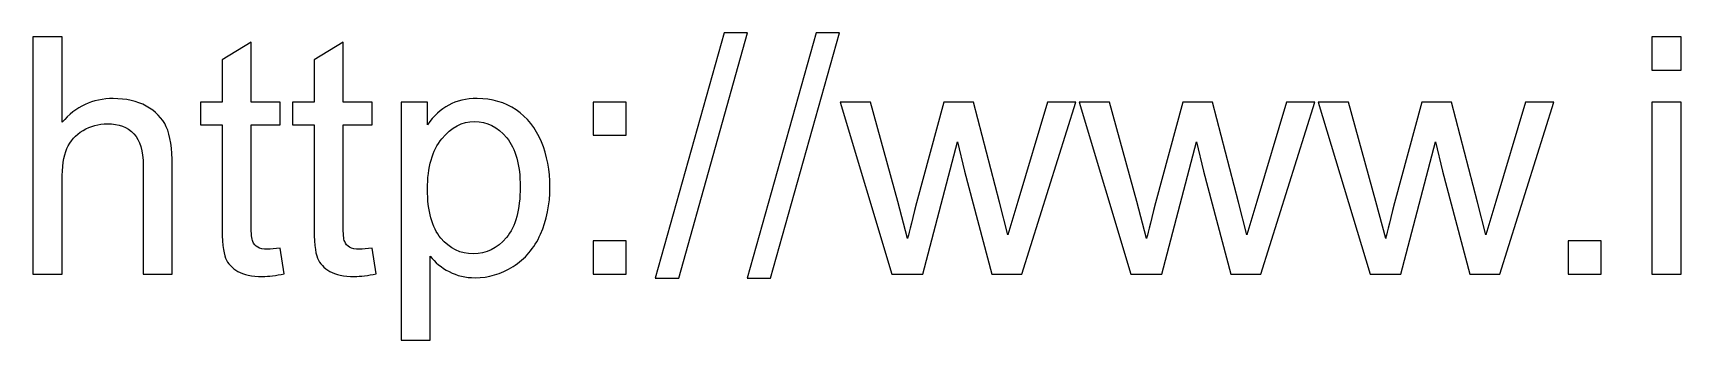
# Model space of a CAD drawing. Header units: centimetres. Extents: x -62 to 62, y -37 to 37.
# Drawn here: x -8.23 to 7.62, y -36.92 to -33.97 of the extents above; entities that cross this region are included whole.
import ezdxf

# ---------------------------------------------------------------- set-up
doc = ezdxf.new("R2010")
doc.units = ezdxf.units.CM
doc.header["$MEASUREMENT"] = 0
doc.layers.add('layer 1', color=7, linetype='Continuous')

msp = doc.modelspace()

# ---------------------------------------------------------------- linework, layer by layer
at = {"layer": 'layer 1', "color": 250}
for points, knots in [([(-8.22607, -36.28313), (-8.22607, -36.28313), (-8.22607, -34.00497), (-8.22607, -34.00497), (-8.22607, -34.00497), (-8.22607, -34.00497), (-7.94607, -34.00497), (-7.94607, -34.00497), (-7.94607, -34.00497), (-7.94607, -34.00497), (-7.94607, -34.82481), (-7.94607, -34.82481), (-7.94607, -34.82481), (-7.81615, -34.67261), (-7.65229, -34.59678), (-7.45396, -34.59678), (-7.45396, -34.59678), (-7.33252, -34.59678), (-7.22699, -34.62064), (-7.13684, -34.6689), (-7.13684, -34.6689), (-7.04722, -34.71716), (-6.98305, -34.78345), (-6.94434, -34.86829), (-6.94434, -34.86829), (-6.90563, -34.95314), (-6.88654, -35.0767), (-6.88654, -35.23791), (-6.88654, -35.23791), (-6.88654, -35.23791), (-6.88654, -36.28313), (-6.88654, -36.28313), (-6.88654, -36.28313), (-6.88654, -36.28313), (-7.16654, -36.28313), (-7.16654, -36.28313), (-7.16654, -36.28313), (-7.16654, -36.28313), (-7.16654, -35.23897), (-7.16654, -35.23897), (-7.16654, -35.23897), (-7.16654, -35.0995), (-7.19676, -34.99769), (-7.25669, -34.93405), (-7.25669, -34.93405), (-7.31714, -34.87042), (-7.40199, -34.8386), (-7.51229, -34.8386), (-7.51229, -34.8386), (-7.59449, -34.8386), (-7.67191, -34.85981), (-7.74456, -34.90276), (-7.74456, -34.90276), (-7.81721, -34.94572), (-7.86865, -35.00405), (-7.89994, -35.07776), (-7.89994, -35.07776), (-7.9307, -35.15094), (-7.94607, -35.25223), (-7.94607, -35.38162), (-7.94607, -35.38162), (-7.94607, -35.38162), (-7.94607, -36.28313), (-7.94607, -36.28313), (-7.94607, -36.28313), (-7.94607, -36.28313), (-8.22607, -36.28313), (-8.22607, -36.28313)], [0, 0, 0, 0, 0.05555556, 0.05555556, 0.05555556, 0.05555556, 0.11111111, 0.11111111, 0.11111111, 0.11111111, 0.16666667, 0.16666667, 0.16666667, 0.16666667, 0.22222222, 0.22222222, 0.22222222, 0.22222222, 0.27777778, 0.27777778, 0.27777778, 0.27777778, 0.33333333, 0.33333333, 0.33333333, 0.33333333, 0.38888889, 0.38888889, 0.38888889, 0.38888889, 0.44444444, 0.44444444, 0.44444444, 0.44444444, 0.5, 0.5, 0.5, 0.5, 0.55555556, 0.55555556, 0.55555556, 0.55555556, 0.61111111, 0.61111111, 0.61111111, 0.61111111, 0.66666667, 0.66666667, 0.66666667, 0.66666667, 0.72222222, 0.72222222, 0.72222222, 0.72222222, 0.77777778, 0.77777778, 0.77777778, 0.77777778, 0.83333333, 0.83333333, 0.83333333, 0.83333333, 0.88888889, 0.88888889, 0.88888889, 0.88888889, 1, 1, 1, 1]), ([(-5.84874, -36.03336), (-5.84874, -36.03336), (-5.81056, -36.28048), (-5.81056, -36.28048), (-5.81056, -36.28048), (-5.88904, -36.29692), (-5.95957, -36.3054), (-6.02109, -36.3054), (-6.02109, -36.3054), (-6.12237, -36.3054), (-6.20086, -36.28949), (-6.25707, -36.25715), (-6.25707, -36.25715), (-6.31275, -36.2248), (-6.35199, -36.1829), (-6.3748, -36.1304), (-6.3748, -36.1304), (-6.3976, -36.0779), (-6.40874, -35.9676), (-6.40874, -35.7995), (-6.40874, -35.7995), (-6.40874, -35.7995), (-6.40874, -34.84814), (-6.40874, -34.84814), (-6.40874, -34.84814), (-6.40874, -34.84814), (-6.61555, -34.84814), (-6.61555, -34.84814), (-6.61555, -34.84814), (-6.61555, -34.84814), (-6.61555, -34.63178), (-6.61555, -34.63178), (-6.61555, -34.63178), (-6.61555, -34.63178), (-6.40874, -34.63178), (-6.40874, -34.63178), (-6.40874, -34.63178), (-6.40874, -34.63178), (-6.40874, -34.22345), (-6.40874, -34.22345), (-6.40874, -34.22345), (-6.40874, -34.22345), (-6.12874, -34.05535), (-6.12874, -34.05535), (-6.12874, -34.05535), (-6.12874, -34.05535), (-6.12874, -34.63178), (-6.12874, -34.63178), (-6.12874, -34.63178), (-6.12874, -34.63178), (-5.84874, -34.63178), (-5.84874, -34.63178), (-5.84874, -34.63178), (-5.84874, -34.63178), (-5.84874, -34.84814), (-5.84874, -34.84814), (-5.84874, -34.84814), (-5.84874, -34.84814), (-6.12874, -34.84814), (-6.12874, -34.84814), (-6.12874, -34.84814), (-6.12874, -34.84814), (-6.12874, -35.81541), (-6.12874, -35.81541), (-6.12874, -35.81541), (-6.12874, -35.89548), (-6.12396, -35.94692), (-6.11389, -35.96972), (-6.11389, -35.96972), (-6.10434, -35.99253), (-6.08843, -36.01056), (-6.06616, -36.02434), (-6.06616, -36.02434), (-6.04389, -36.0376), (-6.01207, -36.0445), (-5.97071, -36.0445), (-5.97071, -36.0445), (-5.93995, -36.0445), (-5.89912, -36.04078), (-5.84874, -36.03336)], [0, 0, 0, 0, 0.04761905, 0.04761905, 0.04761905, 0.04761905, 0.0952381, 0.0952381, 0.0952381, 0.0952381, 0.14285714, 0.14285714, 0.14285714, 0.14285714, 0.19047619, 0.19047619, 0.19047619, 0.19047619, 0.23809524, 0.23809524, 0.23809524, 0.23809524, 0.28571429, 0.28571429, 0.28571429, 0.28571429, 0.33333333, 0.33333333, 0.33333333, 0.33333333, 0.38095238, 0.38095238, 0.38095238, 0.38095238, 0.42857143, 0.42857143, 0.42857143, 0.42857143, 0.47619048, 0.47619048, 0.47619048, 0.47619048, 0.52380952, 0.52380952, 0.52380952, 0.52380952, 0.57142857, 0.57142857, 0.57142857, 0.57142857, 0.61904762, 0.61904762, 0.61904762, 0.61904762, 0.66666667, 0.66666667, 0.66666667, 0.66666667, 0.71428571, 0.71428571, 0.71428571, 0.71428571, 0.76190476, 0.76190476, 0.76190476, 0.76190476, 0.80952381, 0.80952381, 0.80952381, 0.80952381, 0.85714286, 0.85714286, 0.85714286, 0.85714286, 0.9047619, 0.9047619, 0.9047619, 0.9047619, 1, 1, 1, 1]), ([(-4.96473, -36.03336), (-4.96473, -36.03336), (-4.92655, -36.28048), (-4.92655, -36.28048), (-4.92655, -36.28048), (-5.00503, -36.29692), (-5.07556, -36.3054), (-5.13708, -36.3054), (-5.13708, -36.3054), (-5.23836, -36.3054), (-5.31685, -36.28949), (-5.37306, -36.25715), (-5.37306, -36.25715), (-5.42874, -36.2248), (-5.46798, -36.1829), (-5.49079, -36.1304), (-5.49079, -36.1304), (-5.51359, -36.0779), (-5.52473, -35.9676), (-5.52473, -35.7995), (-5.52473, -35.7995), (-5.52473, -35.7995), (-5.52473, -34.84814), (-5.52473, -34.84814), (-5.52473, -34.84814), (-5.52473, -34.84814), (-5.73154, -34.84814), (-5.73154, -34.84814), (-5.73154, -34.84814), (-5.73154, -34.84814), (-5.73154, -34.63178), (-5.73154, -34.63178), (-5.73154, -34.63178), (-5.73154, -34.63178), (-5.52473, -34.63178), (-5.52473, -34.63178), (-5.52473, -34.63178), (-5.52473, -34.63178), (-5.52473, -34.22345), (-5.52473, -34.22345), (-5.52473, -34.22345), (-5.52473, -34.22345), (-5.24473, -34.05535), (-5.24473, -34.05535), (-5.24473, -34.05535), (-5.24473, -34.05535), (-5.24473, -34.63178), (-5.24473, -34.63178), (-5.24473, -34.63178), (-5.24473, -34.63178), (-4.96473, -34.63178), (-4.96473, -34.63178), (-4.96473, -34.63178), (-4.96473, -34.63178), (-4.96473, -34.84814), (-4.96473, -34.84814), (-4.96473, -34.84814), (-4.96473, -34.84814), (-5.24473, -34.84814), (-5.24473, -34.84814), (-5.24473, -34.84814), (-5.24473, -34.84814), (-5.24473, -35.81541), (-5.24473, -35.81541), (-5.24473, -35.81541), (-5.24473, -35.89548), (-5.23995, -35.94692), (-5.22988, -35.96972), (-5.22988, -35.96972), (-5.22033, -35.99253), (-5.20442, -36.01056), (-5.18215, -36.02434), (-5.18215, -36.02434), (-5.15988, -36.0376), (-5.12806, -36.0445), (-5.0867, -36.0445), (-5.0867, -36.0445), (-5.05594, -36.0445), (-5.01511, -36.04078), (-4.96473, -36.03336)], [0, 0, 0, 0, 0.04761905, 0.04761905, 0.04761905, 0.04761905, 0.0952381, 0.0952381, 0.0952381, 0.0952381, 0.14285714, 0.14285714, 0.14285714, 0.14285714, 0.19047619, 0.19047619, 0.19047619, 0.19047619, 0.23809524, 0.23809524, 0.23809524, 0.23809524, 0.28571429, 0.28571429, 0.28571429, 0.28571429, 0.33333333, 0.33333333, 0.33333333, 0.33333333, 0.38095238, 0.38095238, 0.38095238, 0.38095238, 0.42857143, 0.42857143, 0.42857143, 0.42857143, 0.47619048, 0.47619048, 0.47619048, 0.47619048, 0.52380952, 0.52380952, 0.52380952, 0.52380952, 0.57142857, 0.57142857, 0.57142857, 0.57142857, 0.61904762, 0.61904762, 0.61904762, 0.61904762, 0.66666667, 0.66666667, 0.66666667, 0.66666667, 0.71428571, 0.71428571, 0.71428571, 0.71428571, 0.76190476, 0.76190476, 0.76190476, 0.76190476, 0.80952381, 0.80952381, 0.80952381, 0.80952381, 0.85714286, 0.85714286, 0.85714286, 0.85714286, 0.9047619, 0.9047619, 0.9047619, 0.9047619, 1, 1, 1, 1]), ([(-2.24482, -36.32131), (-2.24482, -36.32131), (-1.58301, -33.96679), (-1.58301, -33.96679), (-1.58301, -33.96679), (-1.58301, -33.96679), (-1.35763, -33.96679), (-1.35763, -33.96679), (-1.35763, -33.96679), (-1.35763, -33.96679), (-2.01944, -36.32131), (-2.01944, -36.32131), (-2.01944, -36.32131), (-2.01944, -36.32131), (-2.24482, -36.32131), (-2.24482, -36.32131)], [0, 0, 0, 0, 0.2, 0.2, 0.2, 0.2, 0.4, 0.4, 0.4, 0.4, 0.6, 0.6, 0.6, 0.6, 1, 1, 1, 1]), ([(-1.36081, -36.32131), (-1.36081, -36.32131), (-0.699, -33.96679), (-0.699, -33.96679), (-0.699, -33.96679), (-0.699, -33.96679), (-0.47362, -33.96679), (-0.47362, -33.96679), (-0.47362, -33.96679), (-0.47362, -33.96679), (-1.13543, -36.32131), (-1.13543, -36.32131), (-1.13543, -36.32131), (-1.13543, -36.32131), (-1.36081, -36.32131), (-1.36081, -36.32131)], [0, 0, 0, 0, 0.2, 0.2, 0.2, 0.2, 0.4, 0.4, 0.4, 0.4, 0.6, 0.6, 0.6, 0.6, 1, 1, 1, 1]), ([(7.33502, -34.32315), (7.33502, -34.32315), (7.33502, -34.00497), (7.33502, -34.00497), (7.33502, -34.00497), (7.33502, -34.00497), (7.61502, -34.00497), (7.61502, -34.00497), (7.61502, -34.00497), (7.61502, -34.00497), (7.61502, -34.32315), (7.61502, -34.32315), (7.61502, -34.32315), (7.61502, -34.32315), (7.33502, -34.32315), (7.33502, -34.32315)], [0, 0, 0, 0, 0.2, 0.2, 0.2, 0.2, 0.4, 0.4, 0.4, 0.4, 0.6, 0.6, 0.6, 0.6, 1, 1, 1, 1]), ([(-4.68844, -36.91631), (-4.68844, -36.91631), (-4.68844, -34.63178), (-4.68844, -34.63178), (-4.68844, -34.63178), (-4.68844, -34.63178), (-4.4339, -34.63178), (-4.4339, -34.63178), (-4.4339, -34.63178), (-4.4339, -34.63178), (-4.4339, -34.84867), (-4.4339, -34.84867), (-4.4339, -34.84867), (-4.37397, -34.76489), (-4.3061, -34.70178), (-4.23026, -34.65989), (-4.23026, -34.65989), (-4.15496, -34.61799), (-4.06322, -34.59678), (-3.95557, -34.59678), (-3.95557, -34.59678), (-3.81451, -34.59678), (-3.69042, -34.63284), (-3.58277, -34.70549), (-3.58277, -34.70549), (-3.47512, -34.77761), (-3.39398, -34.87996), (-3.33883, -35.01147), (-3.33883, -35.01147), (-3.28421, -35.14352), (-3.25664, -35.28776), (-3.25664, -35.44526), (-3.25664, -35.44526), (-3.25664, -35.61336), (-3.28686, -35.76503), (-3.34732, -35.90025), (-3.34732, -35.90025), (-3.40777, -36.03495), (-3.4958, -36.13836), (-3.61141, -36.21048), (-3.61141, -36.21048), (-3.72648, -36.28207), (-3.84792, -36.31813), (-3.97519, -36.31813), (-3.97519, -36.31813), (-4.06852, -36.31813), (-4.15231, -36.29851), (-4.22602, -36.25927), (-4.22602, -36.25927), (-4.30026, -36.22002), (-4.36072, -36.17071), (-4.40844, -36.11078), (-4.40844, -36.11078), (-4.40844, -36.11078), (-4.40844, -36.91631), (-4.40844, -36.91631), (-4.40844, -36.91631), (-4.40844, -36.91631), (-4.68844, -36.91631), (-4.68844, -36.91631)], [0, 0, 0, 0, 0.0625, 0.0625, 0.0625, 0.0625, 0.125, 0.125, 0.125, 0.125, 0.1875, 0.1875, 0.1875, 0.1875, 0.25, 0.25, 0.25, 0.25, 0.3125, 0.3125, 0.3125, 0.3125, 0.375, 0.375, 0.375, 0.375, 0.4375, 0.4375, 0.4375, 0.4375, 0.5, 0.5, 0.5, 0.5, 0.5625, 0.5625, 0.5625, 0.5625, 0.625, 0.625, 0.625, 0.625, 0.6875, 0.6875, 0.6875, 0.6875, 0.75, 0.75, 0.75, 0.75, 0.8125, 0.8125, 0.8125, 0.8125, 0.875, 0.875, 0.875, 0.875, 1, 1, 1, 1]), ([(-2.84247, -34.94996), (-2.84247, -34.94996), (-2.84247, -34.63178), (-2.84247, -34.63178), (-2.84247, -34.63178), (-2.84247, -34.63178), (-2.52429, -34.63178), (-2.52429, -34.63178), (-2.52429, -34.63178), (-2.52429, -34.63178), (-2.52429, -34.94996), (-2.52429, -34.94996), (-2.52429, -34.94996), (-2.52429, -34.94996), (-2.84247, -34.94996), (-2.84247, -34.94996)], [0, 0, 0, 0, 0.2, 0.2, 0.2, 0.2, 0.4, 0.4, 0.4, 0.4, 0.6, 0.6, 0.6, 0.6, 1, 1, 1, 1]), ([(0.03017, -36.28313), (0.03017, -36.28313), (-0.46885, -34.63178), (-0.46885, -34.63178), (-0.46885, -34.63178), (-0.46885, -34.63178), (-0.17612, -34.63178), (-0.17612, -34.63178), (-0.17612, -34.63178), (-0.17612, -34.63178), (0.08744, -35.58473), (0.08744, -35.58473), (0.08744, -35.58473), (0.08744, -35.58473), (0.18077, -35.9395), (0.18077, -35.9395), (0.18077, -35.9395), (0.18448, -35.922), (0.21312, -35.80851), (0.26615, -35.59905), (0.26615, -35.59905), (0.26615, -35.59905), (0.52759, -34.63178), (0.52759, -34.63178), (0.52759, -34.63178), (0.52759, -34.63178), (0.81448, -34.63178), (0.81448, -34.63178), (0.81448, -34.63178), (0.81448, -34.63178), (1.06319, -35.59056), (1.06319, -35.59056), (1.06319, -35.59056), (1.06319, -35.59056), (1.14432, -35.90503), (1.14432, -35.90503), (1.14432, -35.90503), (1.14432, -35.90503), (1.23925, -35.58632), (1.23925, -35.58632), (1.23925, -35.58632), (1.23925, -35.58632), (1.52455, -34.63178), (1.52455, -34.63178), (1.52455, -34.63178), (1.52455, -34.63178), (1.79659, -34.63178), (1.79659, -34.63178), (1.79659, -34.63178), (1.79659, -34.63178), (1.27849, -36.28313), (1.27849, -36.28313), (1.27849, -36.28313), (1.27849, -36.28313), (0.98894, -36.28313), (0.98894, -36.28313), (0.98894, -36.28313), (0.98894, -36.28313), (0.72698, -35.29518), (0.72698, -35.29518), (0.72698, -35.29518), (0.72698, -35.29518), (0.66069, -35.01254), (0.66069, -35.01254), (0.66069, -35.01254), (0.66069, -35.01254), (0.3266, -36.28313), (0.3266, -36.28313), (0.3266, -36.28313), (0.3266, -36.28313), (0.03017, -36.28313), (0.03017, -36.28313)], [0, 0, 0, 0, 0.05263158, 0.05263158, 0.05263158, 0.05263158, 0.10526316, 0.10526316, 0.10526316, 0.10526316, 0.15789474, 0.15789474, 0.15789474, 0.15789474, 0.21052632, 0.21052632, 0.21052632, 0.21052632, 0.26315789, 0.26315789, 0.26315789, 0.26315789, 0.31578947, 0.31578947, 0.31578947, 0.31578947, 0.36842105, 0.36842105, 0.36842105, 0.36842105, 0.42105263, 0.42105263, 0.42105263, 0.42105263, 0.47368421, 0.47368421, 0.47368421, 0.47368421, 0.52631579, 0.52631579, 0.52631579, 0.52631579, 0.57894737, 0.57894737, 0.57894737, 0.57894737, 0.63157895, 0.63157895, 0.63157895, 0.63157895, 0.68421053, 0.68421053, 0.68421053, 0.68421053, 0.73684211, 0.73684211, 0.73684211, 0.73684211, 0.78947368, 0.78947368, 0.78947368, 0.78947368, 0.84210526, 0.84210526, 0.84210526, 0.84210526, 0.89473684, 0.89473684, 0.89473684, 0.89473684, 1, 1, 1, 1]), ([(2.32795, -36.28313), (2.32795, -36.28313), (1.82893, -34.63178), (1.82893, -34.63178), (1.82893, -34.63178), (1.82893, -34.63178), (2.12166, -34.63178), (2.12166, -34.63178), (2.12166, -34.63178), (2.12166, -34.63178), (2.38522, -35.58473), (2.38522, -35.58473), (2.38522, -35.58473), (2.38522, -35.58473), (2.47855, -35.9395), (2.47855, -35.9395), (2.47855, -35.9395), (2.48226, -35.922), (2.5109, -35.80851), (2.56393, -35.59905), (2.56393, -35.59905), (2.56393, -35.59905), (2.82537, -34.63178), (2.82537, -34.63178), (2.82537, -34.63178), (2.82537, -34.63178), (3.11226, -34.63178), (3.11226, -34.63178), (3.11226, -34.63178), (3.11226, -34.63178), (3.36097, -35.59056), (3.36097, -35.59056), (3.36097, -35.59056), (3.36097, -35.59056), (3.4421, -35.90503), (3.4421, -35.90503), (3.4421, -35.90503), (3.4421, -35.90503), (3.53703, -35.58632), (3.53703, -35.58632), (3.53703, -35.58632), (3.53703, -35.58632), (3.82233, -34.63178), (3.82233, -34.63178), (3.82233, -34.63178), (3.82233, -34.63178), (4.09437, -34.63178), (4.09437, -34.63178), (4.09437, -34.63178), (4.09437, -34.63178), (3.57627, -36.28313), (3.57627, -36.28313), (3.57627, -36.28313), (3.57627, -36.28313), (3.28672, -36.28313), (3.28672, -36.28313), (3.28672, -36.28313), (3.28672, -36.28313), (3.02476, -35.29518), (3.02476, -35.29518), (3.02476, -35.29518), (3.02476, -35.29518), (2.95847, -35.01254), (2.95847, -35.01254), (2.95847, -35.01254), (2.95847, -35.01254), (2.62438, -36.28313), (2.62438, -36.28313), (2.62438, -36.28313), (2.62438, -36.28313), (2.32795, -36.28313), (2.32795, -36.28313)], [0, 0, 0, 0, 0.05263158, 0.05263158, 0.05263158, 0.05263158, 0.10526316, 0.10526316, 0.10526316, 0.10526316, 0.15789474, 0.15789474, 0.15789474, 0.15789474, 0.21052632, 0.21052632, 0.21052632, 0.21052632, 0.26315789, 0.26315789, 0.26315789, 0.26315789, 0.31578947, 0.31578947, 0.31578947, 0.31578947, 0.36842105, 0.36842105, 0.36842105, 0.36842105, 0.42105263, 0.42105263, 0.42105263, 0.42105263, 0.47368421, 0.47368421, 0.47368421, 0.47368421, 0.52631579, 0.52631579, 0.52631579, 0.52631579, 0.57894737, 0.57894737, 0.57894737, 0.57894737, 0.63157895, 0.63157895, 0.63157895, 0.63157895, 0.68421053, 0.68421053, 0.68421053, 0.68421053, 0.73684211, 0.73684211, 0.73684211, 0.73684211, 0.78947368, 0.78947368, 0.78947368, 0.78947368, 0.84210526, 0.84210526, 0.84210526, 0.84210526, 0.89473684, 0.89473684, 0.89473684, 0.89473684, 1, 1, 1, 1]), ([(4.62573, -36.28313), (4.62573, -36.28313), (4.12671, -34.63178), (4.12671, -34.63178), (4.12671, -34.63178), (4.12671, -34.63178), (4.41944, -34.63178), (4.41944, -34.63178), (4.41944, -34.63178), (4.41944, -34.63178), (4.683, -35.58473), (4.683, -35.58473), (4.683, -35.58473), (4.683, -35.58473), (4.77633, -35.9395), (4.77633, -35.9395), (4.77633, -35.9395), (4.78004, -35.922), (4.80868, -35.80851), (4.86171, -35.59905), (4.86171, -35.59905), (4.86171, -35.59905), (5.12315, -34.63178), (5.12315, -34.63178), (5.12315, -34.63178), (5.12315, -34.63178), (5.41004, -34.63178), (5.41004, -34.63178), (5.41004, -34.63178), (5.41004, -34.63178), (5.65875, -35.59056), (5.65875, -35.59056), (5.65875, -35.59056), (5.65875, -35.59056), (5.73988, -35.90503), (5.73988, -35.90503), (5.73988, -35.90503), (5.73988, -35.90503), (5.83481, -35.58632), (5.83481, -35.58632), (5.83481, -35.58632), (5.83481, -35.58632), (6.12011, -34.63178), (6.12011, -34.63178), (6.12011, -34.63178), (6.12011, -34.63178), (6.39215, -34.63178), (6.39215, -34.63178), (6.39215, -34.63178), (6.39215, -34.63178), (5.87405, -36.28313), (5.87405, -36.28313), (5.87405, -36.28313), (5.87405, -36.28313), (5.5845, -36.28313), (5.5845, -36.28313), (5.5845, -36.28313), (5.5845, -36.28313), (5.32254, -35.29518), (5.32254, -35.29518), (5.32254, -35.29518), (5.32254, -35.29518), (5.25625, -35.01254), (5.25625, -35.01254), (5.25625, -35.01254), (5.25625, -35.01254), (4.92216, -36.28313), (4.92216, -36.28313), (4.92216, -36.28313), (4.92216, -36.28313), (4.62573, -36.28313), (4.62573, -36.28313)], [0, 0, 0, 0, 0.05263158, 0.05263158, 0.05263158, 0.05263158, 0.10526316, 0.10526316, 0.10526316, 0.10526316, 0.15789474, 0.15789474, 0.15789474, 0.15789474, 0.21052632, 0.21052632, 0.21052632, 0.21052632, 0.26315789, 0.26315789, 0.26315789, 0.26315789, 0.31578947, 0.31578947, 0.31578947, 0.31578947, 0.36842105, 0.36842105, 0.36842105, 0.36842105, 0.42105263, 0.42105263, 0.42105263, 0.42105263, 0.47368421, 0.47368421, 0.47368421, 0.47368421, 0.52631579, 0.52631579, 0.52631579, 0.52631579, 0.57894737, 0.57894737, 0.57894737, 0.57894737, 0.63157895, 0.63157895, 0.63157895, 0.63157895, 0.68421053, 0.68421053, 0.68421053, 0.68421053, 0.73684211, 0.73684211, 0.73684211, 0.73684211, 0.78947368, 0.78947368, 0.78947368, 0.78947368, 0.84210526, 0.84210526, 0.84210526, 0.84210526, 0.89473684, 0.89473684, 0.89473684, 0.89473684, 1, 1, 1, 1]), ([(7.33502, -36.28313), (7.33502, -36.28313), (7.33502, -34.63178), (7.33502, -34.63178), (7.33502, -34.63178), (7.33502, -34.63178), (7.61502, -34.63178), (7.61502, -34.63178), (7.61502, -34.63178), (7.61502, -34.63178), (7.61502, -36.28313), (7.61502, -36.28313), (7.61502, -36.28313), (7.61502, -36.28313), (7.33502, -36.28313), (7.33502, -36.28313)], [0, 0, 0, 0, 0.2, 0.2, 0.2, 0.2, 0.4, 0.4, 0.4, 0.4, 0.6, 0.6, 0.6, 0.6, 1, 1, 1, 1]), ([(-4.4339, -35.46753), (-4.4339, -35.67912), (-4.39094, -35.83556), (-4.30557, -35.93685), (-4.30557, -35.93685), (-4.21966, -36.03813), (-4.11572, -36.08904), (-3.99375, -36.08904), (-3.99375, -36.08904), (-3.86966, -36.08904), (-3.7636, -36.03654), (-3.67557, -35.93154), (-3.67557, -35.93154), (-3.58701, -35.82654), (-3.543, -35.66427), (-3.543, -35.4442), (-3.543, -35.4442), (-3.543, -35.2342), (-3.58595, -35.07723), (-3.67239, -34.97276), (-3.67239, -34.97276), (-3.75883, -34.86829), (-3.86171, -34.81632), (-3.98155, -34.81632), (-3.98155, -34.81632), (-4.10034, -34.81632), (-4.20534, -34.87201), (-4.29655, -34.98284), (-4.29655, -34.98284), (-4.38829, -35.0942), (-4.4339, -35.25541), (-4.4339, -35.46753)], [0, 0, 0, 0, 0.11111111, 0.11111111, 0.11111111, 0.11111111, 0.22222222, 0.22222222, 0.22222222, 0.22222222, 0.33333333, 0.33333333, 0.33333333, 0.33333333, 0.44444444, 0.44444444, 0.44444444, 0.44444444, 0.55555556, 0.55555556, 0.55555556, 0.55555556, 0.66666667, 0.66666667, 0.66666667, 0.66666667, 0.77777778, 0.77777778, 0.77777778, 0.77777778, 1, 1, 1, 1]), ([(-2.84247, -36.28313), (-2.84247, -36.28313), (-2.84247, -35.96495), (-2.84247, -35.96495), (-2.84247, -35.96495), (-2.84247, -35.96495), (-2.52429, -35.96495), (-2.52429, -35.96495), (-2.52429, -35.96495), (-2.52429, -35.96495), (-2.52429, -36.28313), (-2.52429, -36.28313), (-2.52429, -36.28313), (-2.52429, -36.28313), (-2.84247, -36.28313), (-2.84247, -36.28313)], [0, 0, 0, 0, 0.2, 0.2, 0.2, 0.2, 0.4, 0.4, 0.4, 0.4, 0.6, 0.6, 0.6, 0.6, 1, 1, 1, 1]), ([(6.53055, -36.28313), (6.53055, -36.28313), (6.53055, -35.96495), (6.53055, -35.96495), (6.53055, -35.96495), (6.53055, -35.96495), (6.84873, -35.96495), (6.84873, -35.96495), (6.84873, -35.96495), (6.84873, -35.96495), (6.84873, -36.28313), (6.84873, -36.28313), (6.84873, -36.28313), (6.84873, -36.28313), (6.53055, -36.28313), (6.53055, -36.28313)], [0, 0, 0, 0, 0.2, 0.2, 0.2, 0.2, 0.4, 0.4, 0.4, 0.4, 0.6, 0.6, 0.6, 0.6, 1, 1, 1, 1])]:
    msp.add_open_spline(points, degree=3, knots=knots, dxfattribs=at)

doc.saveas('drawing.dxf')
